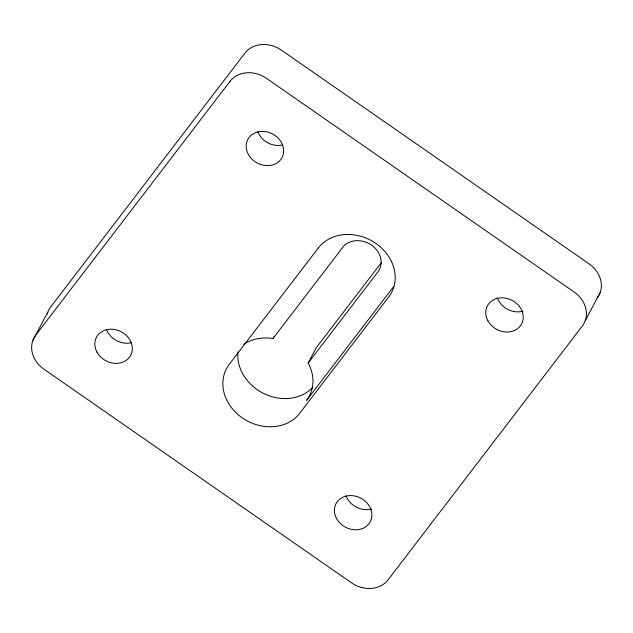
<?xml version="1.0" encoding="UTF-8"?>
<svg xmlns="http://www.w3.org/2000/svg" width="633" height="633" viewBox="0 0 633 633"><rect width="100%" height="100%" fill="white"/><g stroke="black" fill="none" stroke-linecap="round" stroke-linejoin="round"><path stroke-width="0.95" d="M32.821 340.499L47.76 312.298M243.752 344.305A43.02 36.485 27.9 0 1 272.95 338.552L273.86 336.843M393.758 286.456L306.522 400.444A43.02 36.485 27.9 0 0 308.184 363.026L316.342 347.612L381.327 262.703M585.24 320.702L600.179 292.501M272.95 338.552L342.706 247.408A21.506 18.238 27.9 0 1 371.452 245.106A21.506 18.238 27.9 0 1 377.933 271.881L308.184 363.026M282.524 144.973A19.354 16.418 27.9 0 1 257.821 131.609M597.283 297.811A27.314 23.168 27.9 0 0 589.038 263.803L281.463 50.173A27.314 23.168 27.9 0 0 244.955 53.101L50.656 306.989A27.314 23.168 27.9 0 0 47.246 313.952M312.837 387.23A43.02 36.485 27.9 0 1 264.507 393.868A43.02 36.485 27.9 0 1 237.953 351.972M131.181 342.738A19.354 16.418 27.9 0 1 106.471 329.374M371.666 508.9A19.354 16.418 27.9 0 1 346.053 495.774M523.008 311.135A19.354 16.418 27.9 0 1 497.403 298.016M230.024 81.301L35.717 335.189A27.314 23.168 27.9 0 0 43.962 369.197L351.537 582.827A27.314 23.168 27.9 0 0 388.045 579.899L582.344 326.011A27.314 23.168 27.9 0 0 574.107 292.003L266.525 78.373A27.314 23.168 27.9 0 0 230.024 81.301M318.312 247.97L229.288 364.299A43.02 36.485 27.9 0 0 242.265 417.851A43.02 36.485 27.9 0 0 299.749 413.238L388.781 296.909A43.02 36.485 27.9 0 0 375.804 243.357A43.02 36.485 27.9 0 0 318.312 247.97M248.318 154.349A19.354 16.418 27.9 0 0 280.767 159.532A19.354 16.418 27.9 0 0 265.662 131.68A19.354 16.418 27.9 0 0 248.318 154.349M96.968 352.106A19.354 16.418 27.9 0 0 129.425 357.297A19.354 16.418 27.9 0 0 114.312 329.445A19.354 16.418 27.9 0 0 96.968 352.106M336.55 518.514A19.354 16.418 27.9 0 0 369.007 523.697A19.354 16.418 27.9 0 0 353.894 495.845A19.354 16.418 27.9 0 0 336.55 518.514M487.893 320.749A19.354 16.418 27.9 0 0 520.35 325.932A19.354 16.418 27.9 0 0 505.245 298.08A19.354 16.418 27.9 0 0 487.893 320.749"/></g></svg>
